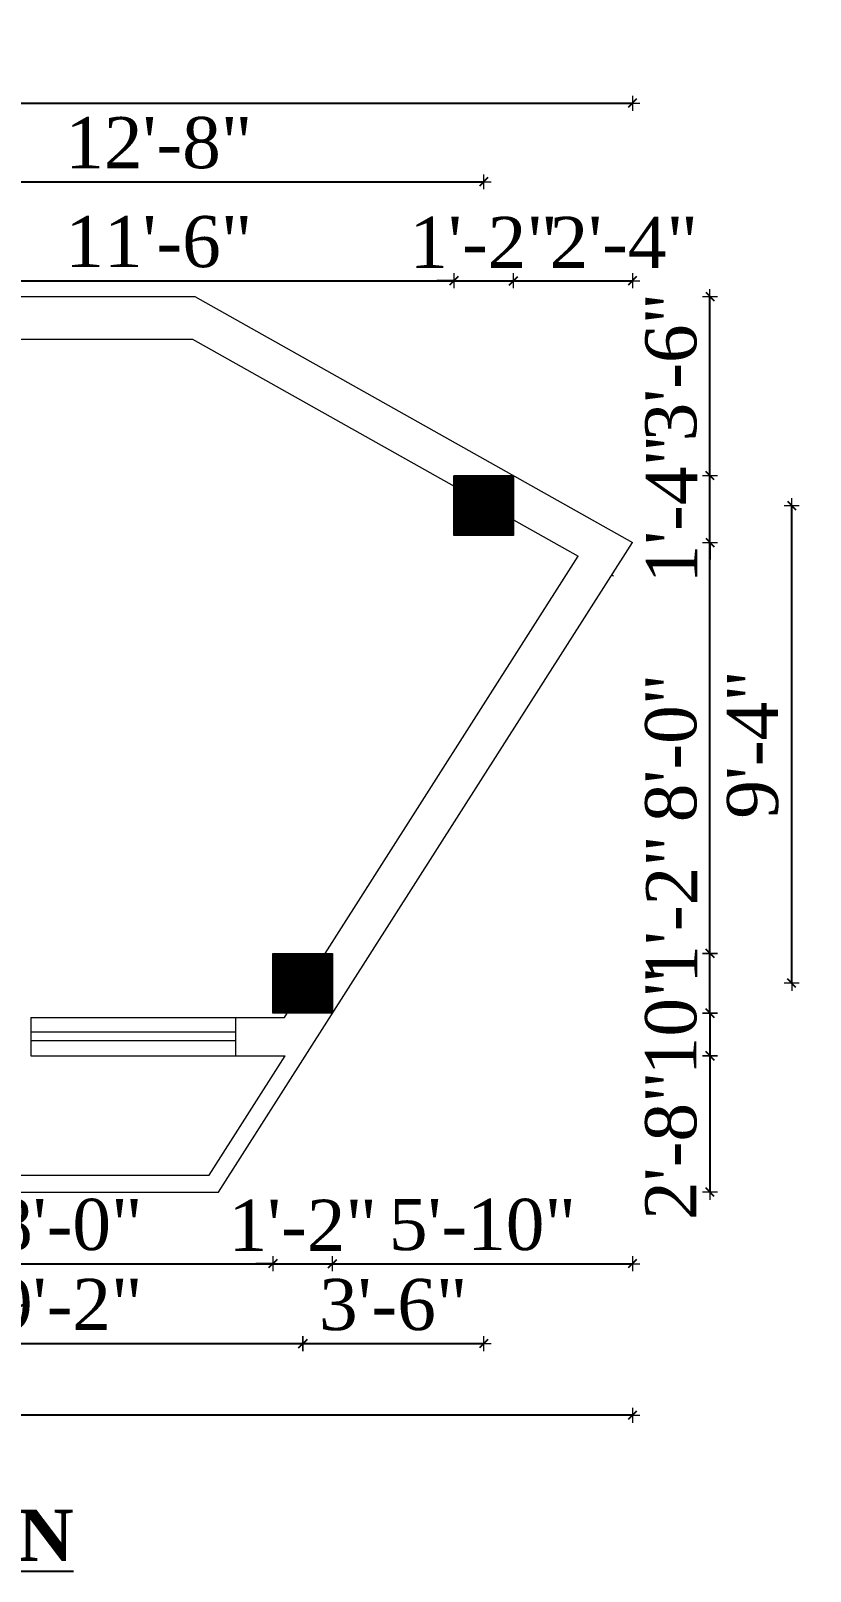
# Model space of a CAD drawing. Header units: inches. Extents: x 4069 to 291496, y -47643 to 12535.
# Drawn here: x 37820.7 to 38003.6, y 916.4 to 1277.6 of the extents above; entities that cross this region are included whole.
import ezdxf

# ---------------------------------------------------------------- set-up
doc = ezdxf.new("R2010")
doc.units = ezdxf.units.IN
doc.header["$LTSCALE"] = 5
doc.header["$MEASUREMENT"] = 0
doc.layers.add('A-WALL', color=7, linetype='Continuous', lineweight=9)
doc.layers.add('Dimension', color=7, linetype='Continuous', lineweight=18)
doc.layers.add('dim line', color=7, linetype='Continuous', lineweight=15, true_color=0xfab2b2)
doc.layers.add('TEXT', color=6, linetype='Continuous')
doc.styles.add('ordinary', font='times.ttf')
doc.dimstyles.new('Copy of 96', dxfattribs={"dimtxt": 7, "dimasz": 4, "dimexe": 0.5, "dimexo": 0.5, "dimgap": 3, "dimtad": 1, "dimdec": 1, "dimzin": 11, "dimdsep": 46, "dimlunit": 4, "dimtxsty": 'ordinary', "dimblk": 'OBLIQUE', "dimcen": 0.09, "dimse1": 1, "dimse2": 1, "dimclrt": 6, "dimazin": 0, "dimtfac": 1, "dimtdec": 1, "dimtix": 1, "dimtmove": 2, "dimatfit": 3, "dimldrblk": 'leader', "dimfxl": 0.5, "dimfxlon": 1, "dimtolj": 1, "dimtzin": 0, "dimarcsym": 0})
pattern_1 = [(45, (13235.84012, -442.42636), (-0.08838834765, 0.08838834765), [])]

# ---------------------------------------------------------------- blocks, each defined once
blk = doc.blocks.new('oblique')
at = {"color": 0, "lineweight": -2}
blk.add_line((0.25, 0.25), (-0.25, -0.25), dxfattribs=at)
at = {"layer": 'dim line', "lineweight": 9}
for p, q in [((-0.4375, 0), (0.4375, 0)), ((0, 0.4375), (0, -0.4375))]:
    blk.add_line(p, q, dxfattribs=at)
blk = doc.blocks.new('*D1693')
at = {"layer": 'A-WALL', "color": 0, "lineweight": -2, "ltscale": 5, "transparency": 16777216}
blk.add_line((37781.54, 988.54), (37877.54, 988.54), dxfattribs=at)
at = {"layer": 'Defpoints', "color": 0, "ltscale": 5, "transparency": 16777216}
for p in [(37781.54, 1047.29, -58.17), (37877.54, 1047.29), (37877.54, 988.54)]:
    blk.add_point(p, dxfattribs=at)
at = {"layer": 'A-WALL', "color": 0, "lineweight": -2, "ltscale": 5, "transparency": 16777216, "xscale": 4, "yscale": 4, "zscale": 4, "rotation": 180}
blk.add_blockref('oblique', (37781.54, 988.54), dxfattribs=at)
at = {"layer": 'A-WALL', "color": 0, "lineweight": -2, "ltscale": 5, "transparency": 16777216, "xscale": 4, "yscale": 4, "zscale": 4}
blk.add_blockref('oblique', (37877.54, 988.54), dxfattribs=at)
at = {"layer": 'A-WALL', "color": 6, "ltscale": 5, "transparency": 16777216, "insert": (37829.54, 997.64), "char_height": 12, "attachment_point": 5, "style": 'ordinary'}
blk.add_mtext('\\A1;8\'-0"', dxfattribs=at)
blk = doc.blocks.new('_OBLIQUE')
at = {"color": 0, "linetype": 'ByBlock'}
blk.add_line((-0.5, -0.5), (0.5, 0.5), dxfattribs=at)
blk = doc.blocks.new('leader')
at = {"layer": 'Dimension'}
for p, q in [((0, -4.328), (0, 4.328)), ((-4.424, 0), (4.424, 0))]:
    blk.add_line(p, q, dxfattribs=at)
blk = doc.blocks.new('*D1694')
at = {"layer": 'A-WALL', "color": 0, "lineweight": -2, "ltscale": 5, "transparency": 16777216}
for p, q in [((37877.54, 988.54), (37873.54, 988.54)), ((37877.54, 988.54), (37891.54, 988.54)), ((37891.54, 988.54), (37895.54, 988.54))]:
    blk.add_line(p, q, dxfattribs=at)
at = {"layer": 'Defpoints', "color": 0, "ltscale": 5, "transparency": 16777216}
for p in [(37877.54, 1047.29), (37891.54, 1047.29, -58.17), (37891.54, 988.54)]:
    blk.add_point(p, dxfattribs=at)
at = {"layer": 'A-WALL', "color": 0, "lineweight": -2, "ltscale": 5, "transparency": 16777216, "xscale": 4, "yscale": 4, "zscale": 4}
blk.add_blockref('oblique', (37877.54, 988.54), dxfattribs=at)
at = {"layer": 'A-WALL', "color": 0, "lineweight": -2, "ltscale": 5, "transparency": 16777216, "xscale": 4, "yscale": 4, "zscale": 4, "rotation": 180}
blk.add_blockref('oblique', (37891.54, 988.54), dxfattribs=at)
at = {"layer": 'A-WALL', "color": 6, "ltscale": 5, "transparency": 16777216, "insert": (37884.54, 997.54), "char_height": 12, "attachment_point": 5, "style": 'ordinary'}
blk.add_mtext('\\A1;1\'-2"', dxfattribs=at)
blk = doc.blocks.new('*D1696')
at = {"layer": 'A-WALL', "color": 0, "lineweight": -2, "ltscale": 5, "transparency": 16777216}
blk.add_line((37774.54, 969.79), (37884.54, 969.79), dxfattribs=at)
at = {"layer": 'Defpoints', "color": 0, "ltscale": 5, "transparency": 16777216}
for p in [(37774.54, 1054.29, -58.17), (37884.54, 1054.29, -58.17), (37884.54, 969.79)]:
    blk.add_point(p, dxfattribs=at)
at = {"layer": 'A-WALL', "color": 0, "lineweight": -2, "ltscale": 5, "transparency": 16777216, "xscale": 4, "yscale": 4, "zscale": 4, "rotation": 180}
blk.add_blockref('oblique', (37774.54, 969.79), dxfattribs=at)
at = {"layer": 'A-WALL', "color": 0, "lineweight": -2, "ltscale": 5, "transparency": 16777216, "xscale": 4, "yscale": 4, "zscale": 4}
blk.add_blockref('oblique', (37884.54, 969.79), dxfattribs=at)
at = {"layer": 'A-WALL', "color": 6, "ltscale": 5, "transparency": 16777216, "insert": (37829.54, 978.91), "char_height": 12, "attachment_point": 5, "style": 'ordinary'}
blk.add_mtext('\\A1;9\'-2"', dxfattribs=at)
blk = doc.blocks.new('*D1668')
at = {"layer": 'A-WALL', "color": 0, "lineweight": -2, "ltscale": 5, "transparency": 16777216}
blk.add_line((37961.88, 952.98), (37548.21, 952.98), dxfattribs=at)
at = {"layer": 'Defpoints', "color": 0, "ltscale": 5, "transparency": 16777216}
for p in [(37961.88, 1157.63, -58), (37548.21, 1047.29, -58.17), (37548.21, 952.98)]:
    blk.add_point(p, dxfattribs=at)
at = {"layer": 'A-WALL', "color": 0, "lineweight": -2, "ltscale": 5, "transparency": 16777216, "xscale": 4, "yscale": 4, "zscale": 4, "rotation": 180}
blk.add_blockref('oblique', (37548.21, 952.98), dxfattribs=at)
at = {"layer": 'A-WALL', "color": 0, "lineweight": -2, "ltscale": 5, "transparency": 16777216, "xscale": 4, "yscale": 4, "zscale": 4}
blk.add_blockref('oblique', (37961.88, 952.98), dxfattribs=at)
at = {"layer": 'A-WALL', "color": 6, "ltscale": 5, "transparency": 16777216, "insert": (37755.04, 962.08), "char_height": 12, "attachment_point": 5, "style": 'ordinary'}
blk.add_mtext('\\A1;34\'-6"', dxfattribs=at)
blk = doc.blocks.new('*D1670')
at = {"layer": 'A-WALL', "color": 0, "lineweight": -2, "ltscale": 5, "transparency": 16777216}
blk.add_line((37781.54, 1219), (37919.99, 1219), dxfattribs=at)
at = {"layer": 'Defpoints', "color": 0, "ltscale": 5, "transparency": 16777216}
for p in [(37919.99, 1219), (37781.54, 1173.29, -58.17), (37919.99, 1173.29, -58.17)]:
    blk.add_point(p, dxfattribs=at)
at = {"layer": 'A-WALL', "color": 0, "lineweight": -2, "ltscale": 5, "transparency": 16777216, "xscale": 4, "yscale": 4, "zscale": 4, "rotation": 180}
blk.add_blockref('oblique', (37781.54, 1219), dxfattribs=at)
at = {"layer": 'A-WALL', "color": 0, "lineweight": -2, "ltscale": 5, "transparency": 16777216, "xscale": 4, "yscale": 4, "zscale": 4}
blk.add_blockref('oblique', (37919.99, 1219), dxfattribs=at)
at = {"layer": 'A-WALL', "color": 6, "ltscale": 5, "transparency": 16777216, "insert": (37850.77, 1228.11), "char_height": 12, "attachment_point": 5, "style": 'ordinary'}
blk.add_mtext('\\A1;11\'-6"', dxfattribs=at)
blk = doc.blocks.new('*D1701')
at = {"layer": 'A-WALL', "color": 0, "lineweight": -2, "ltscale": 5, "transparency": 16777216}
for p, q in [((37919.99, 1219), (37915.99, 1219)), ((37919.99, 1219), (37933.99, 1219)), ((37933.99, 1219), (37937.99, 1219))]:
    blk.add_line(p, q, dxfattribs=at)
at = {"layer": 'Defpoints', "color": 0, "ltscale": 5, "transparency": 16777216}
for p in [(37933.99, 1219), (37919.99, 1173.29, -58.17), (37933.99, 1173.29, -58.17)]:
    blk.add_point(p, dxfattribs=at)
at = {"layer": 'A-WALL', "color": 0, "lineweight": -2, "ltscale": 5, "transparency": 16777216, "xscale": 4, "yscale": 4, "zscale": 4}
blk.add_blockref('oblique', (37919.99, 1219), dxfattribs=at)
at = {"layer": 'A-WALL', "color": 0, "lineweight": -2, "ltscale": 5, "transparency": 16777216, "xscale": 4, "yscale": 4, "zscale": 4, "rotation": 180}
blk.add_blockref('oblique', (37933.99, 1219), dxfattribs=at)
at = {"layer": 'A-WALL', "color": 6, "ltscale": 5, "transparency": 16777216, "insert": (37926.99, 1228), "char_height": 12, "attachment_point": 5, "style": 'ordinary'}
blk.add_mtext('\\A1;1\'-2"', dxfattribs=at)
blk = doc.blocks.new('*D1703')
at = {"layer": 'A-WALL', "color": 0, "lineweight": -2, "ltscale": 5, "transparency": 16777216}
blk.add_line((37774.54, 1242.2), (37926.99, 1242.2), dxfattribs=at)
at = {"layer": 'Defpoints', "color": 0, "ltscale": 5, "transparency": 16777216}
for p in [(37926.99, 1242.2), (37774.54, 1166.29, -58.17), (37926.99, 1166.29, -58.17)]:
    blk.add_point(p, dxfattribs=at)
at = {"layer": 'A-WALL', "color": 0, "lineweight": -2, "ltscale": 5, "transparency": 16777216, "xscale": 4, "yscale": 4, "zscale": 4, "rotation": 180}
blk.add_blockref('oblique', (37774.54, 1242.2), dxfattribs=at)
at = {"layer": 'A-WALL', "color": 0, "lineweight": -2, "ltscale": 5, "transparency": 16777216, "xscale": 4, "yscale": 4, "zscale": 4}
blk.add_blockref('oblique', (37926.99, 1242.2), dxfattribs=at)
at = {"layer": 'A-WALL', "color": 6, "ltscale": 5, "transparency": 16777216, "insert": (37850.77, 1251.3), "char_height": 12, "attachment_point": 5, "style": 'ordinary'}
blk.add_mtext('\\A1;12\'-8"', dxfattribs=at)
blk = doc.blocks.new('*D1672')
at = {"layer": 'A-WALL', "color": 0, "lineweight": -2, "ltscale": 5, "transparency": 16777216}
blk.add_line((37549.03, 1260.63), (37961.88, 1260.63), dxfattribs=at)
at = {"layer": 'Defpoints', "color": 0, "ltscale": 5, "transparency": 16777216}
for p in [(37961.88, 1260.63), (37549.03, 1173.29, -58.17), (37961.88, 1157.63, -58)]:
    blk.add_point(p, dxfattribs=at)
at = {"layer": 'A-WALL', "color": 0, "lineweight": -2, "ltscale": 5, "transparency": 16777216, "xscale": 4, "yscale": 4, "zscale": 4, "rotation": 180}
blk.add_blockref('oblique', (37549.03, 1260.63), dxfattribs=at)
at = {"layer": 'A-WALL', "color": 0, "lineweight": -2, "ltscale": 5, "transparency": 16777216, "xscale": 4, "yscale": 4, "zscale": 4}
blk.add_blockref('oblique', (37961.88, 1260.63), dxfattribs=at)
at = {"layer": 'A-WALL', "color": 6, "ltscale": 5, "transparency": 16777216, "insert": (37755.45, 1269.73), "char_height": 12, "attachment_point": 5, "style": 'ordinary'}
blk.add_mtext('\\A1;34\'-5"', dxfattribs=at)
blk = doc.blocks.new('*D1705')
at = {"layer": 'A-WALL', "color": 0, "lineweight": -2, "ltscale": 5, "transparency": 16777216}
blk.add_line((37933.99, 1219), (37961.88, 1219), dxfattribs=at)
at = {"layer": 'Defpoints', "color": 0, "ltscale": 5, "transparency": 16777216}
for p in [(37961.88, 1219), (37933.99, 1173.29, -58.17), (37961.88, 1157.63, -58.17)]:
    blk.add_point(p, dxfattribs=at)
at = {"layer": 'A-WALL', "color": 0, "lineweight": -2, "ltscale": 5, "transparency": 16777216, "xscale": 4, "yscale": 4, "zscale": 4, "rotation": 180}
blk.add_blockref('oblique', (37933.99, 1219), dxfattribs=at)
at = {"layer": 'A-WALL', "color": 0, "lineweight": -2, "ltscale": 5, "transparency": 16777216, "xscale": 4, "yscale": 4, "zscale": 4}
blk.add_blockref('oblique', (37961.88, 1219), dxfattribs=at)
at = {"layer": 'A-WALL', "color": 6, "ltscale": 5, "transparency": 16777216, "insert": (37959.87, 1228), "char_height": 12, "attachment_point": 5, "style": 'ordinary'}
blk.add_mtext('\\A1;2\'-4"', dxfattribs=at)
blk = doc.blocks.new('*D1706')
at = {"layer": 'A-WALL', "color": 0, "lineweight": -2, "ltscale": 5, "transparency": 16777216}
blk.add_line((37891.54, 988.54), (37961.88, 988.54), dxfattribs=at)
at = {"layer": 'Defpoints', "color": 0, "ltscale": 5, "transparency": 16777216}
for p in [(37961.88, 1157.63, -116.34), (37891.54, 1047.29, -58.17), (37961.88, 988.54)]:
    blk.add_point(p, dxfattribs=at)
at = {"layer": 'A-WALL', "color": 0, "lineweight": -2, "ltscale": 5, "transparency": 16777216, "xscale": 4, "yscale": 4, "zscale": 4, "rotation": 180}
blk.add_blockref('oblique', (37891.54, 988.54), dxfattribs=at)
at = {"layer": 'A-WALL', "color": 0, "lineweight": -2, "ltscale": 5, "transparency": 16777216, "xscale": 4, "yscale": 4, "zscale": 4}
blk.add_blockref('oblique', (37961.88, 988.54), dxfattribs=at)
at = {"layer": 'A-WALL', "color": 6, "ltscale": 5, "transparency": 16777216, "insert": (37926.71, 997.64), "char_height": 12, "attachment_point": 5, "style": 'ordinary'}
blk.add_mtext('\\A1;5\'-10"', dxfattribs=at)
blk = doc.blocks.new('*D1677')
at = {"layer": 'A-WALL', "color": 0, "lineweight": -2, "ltscale": 5, "transparency": 16777216}
blk.add_line((37980.09, 1047.29), (37980.09, 1061.29), dxfattribs=at)
at = {"layer": 'Defpoints', "color": 0, "ltscale": 5, "transparency": 16777216}
for p in [(37891.54, 1061.29, -58.17), (37980.09, 1061.29), (37891.54, 1047.29, -58.17)]:
    blk.add_point(p, dxfattribs=at)
at = {"layer": 'A-WALL', "color": 0, "lineweight": -2, "ltscale": 5, "transparency": 16777216, "xscale": 4, "yscale": 4, "zscale": 4}
for p, rotation in [((37980.09, 1061.29), 90), ((37980.09, 1047.29), 270)]:
    blk.add_blockref('oblique', p, dxfattribs=dict(at, rotation=rotation))
at = {"layer": 'A-WALL', "color": 6, "ltscale": 5, "transparency": 16777216, "insert": (37971.09, 1071.6), "char_height": 12, "attachment_point": 5, "rotation": 90, "style": 'ordinary'}
blk.add_mtext('\\A1;1\'-2"', dxfattribs=at)
blk = doc.blocks.new('*D1678')
at = {"layer": 'A-WALL', "color": 0, "lineweight": -2, "ltscale": 5, "transparency": 16777216}
blk.add_line((38021.25, 1037.29), (38021.25, 1215.29), dxfattribs=at)
at = {"layer": 'Defpoints', "color": 0, "ltscale": 5, "transparency": 16777216}
for p in [(37859.21, 1215.29, -58.17), (38021.25, 1215.29), (37885.16, 1037.29, -58.17)]:
    blk.add_point(p, dxfattribs=at)
at = {"layer": 'A-WALL', "color": 0, "lineweight": -2, "ltscale": 5, "transparency": 16777216, "xscale": 4, "yscale": 4, "zscale": 4}
for p, rotation in [((38021.25, 1215.29), 90), ((38021.25, 1037.29), 270)]:
    blk.add_blockref('oblique', p, dxfattribs=dict(at, rotation=rotation))
at = {"layer": 'A-WALL', "color": 6, "ltscale": 5, "transparency": 16777216, "insert": (38012.15, 1126.29), "char_height": 12, "attachment_point": 5, "rotation": 90, "style": 'ordinary'}
blk.add_mtext('\\A1;14\'-10"', dxfattribs=at)
blk = doc.blocks.new('*D1679')
at = {"layer": 'A-WALL', "color": 0, "lineweight": -2, "ltscale": 5, "transparency": 16777216}
blk.add_line((37980.09, 1061.29), (37980.09, 1157.63), dxfattribs=at)
at = {"layer": 'Defpoints', "color": 0, "ltscale": 5, "transparency": 16777216}
for p in [(37961.88, 1157.63, -116.34), (37980.09, 1157.63), (37891.54, 1061.29, -58.17)]:
    blk.add_point(p, dxfattribs=at)
at = {"layer": 'A-WALL', "color": 0, "lineweight": -2, "ltscale": 5, "transparency": 16777216, "xscale": 4, "yscale": 4, "zscale": 4}
for p, rotation in [((37980.09, 1157.63), 90), ((37980.09, 1061.29), 270)]:
    blk.add_blockref('oblique', p, dxfattribs=dict(at, rotation=rotation))
at = {"layer": 'A-WALL', "color": 6, "ltscale": 5, "transparency": 16777216, "insert": (37970.98, 1109.46), "char_height": 12, "attachment_point": 5, "rotation": 90, "style": 'ordinary'}
blk.add_mtext('\\A1;8\'-0"', dxfattribs=at)
blk = doc.blocks.new('*D1680')
at = {"layer": 'A-WALL', "color": 0, "lineweight": -2, "ltscale": 5, "transparency": 16777216}
for p, q in [((37980.09, 1173.29), (37980.09, 1177.29)), ((37980.09, 1157.63), (37980.09, 1173.29)), ((37980.09, 1157.63), (37980.09, 1153.63))]:
    blk.add_line(p, q, dxfattribs=at)
at = {"layer": 'Defpoints', "color": 0, "ltscale": 5, "transparency": 16777216}
for p in [(37933.99, 1173.29, -58.17), (37980.09, 1173.29), (37961.88, 1157.63, -116.34)]:
    blk.add_point(p, dxfattribs=at)
at = {"layer": 'A-WALL', "color": 0, "lineweight": -2, "ltscale": 5, "transparency": 16777216, "xscale": 4, "yscale": 4, "zscale": 4}
for p, rotation in [((37980.09, 1173.29), 270), ((37980.09, 1157.63), 90)]:
    blk.add_blockref('oblique', p, dxfattribs=dict(at, rotation=rotation))
at = {"layer": 'A-WALL', "color": 6, "ltscale": 5, "transparency": 16777216, "insert": (37971.09, 1165.46), "char_height": 12, "attachment_point": 5, "rotation": 90, "style": 'ordinary'}
blk.add_mtext('\\A1;1\'-4"', dxfattribs=at)
blk = doc.blocks.new('*D1681')
at = {"layer": 'A-WALL', "color": 0, "lineweight": -2, "ltscale": 5, "transparency": 16777216}
blk.add_line((37980.09, 1047.29), (37980.09, 1037.29), dxfattribs=at)
at = {"layer": 'Defpoints', "color": 0, "ltscale": 5, "transparency": 16777216}
for p in [(37891.54, 1047.29, -58.17), (37885.16, 1037.29, -58), (37980.09, 1037.29)]:
    blk.add_point(p, dxfattribs=at)
at = {"layer": 'A-WALL', "color": 0, "lineweight": -2, "ltscale": 5, "transparency": 16777216, "xscale": 4, "yscale": 4, "zscale": 4}
for p, rotation in [((37980.09, 1047.29), 90), ((37980.09, 1037.29), 270)]:
    blk.add_blockref('oblique', p, dxfattribs=dict(at, rotation=rotation))
at = {"layer": 'A-WALL', "color": 6, "ltscale": 5, "transparency": 16777216, "insert": (37970.98, 1045.48), "char_height": 12, "attachment_point": 5, "rotation": 90, "style": 'ordinary'}
blk.add_mtext('\\A1;10"', dxfattribs=at)
blk = doc.blocks.new('*D1683')
at = {"layer": 'A-WALL', "color": 0, "lineweight": -2, "ltscale": 5, "transparency": 16777216}
blk.add_line((37999.26, 1054.29), (37999.26, 1166.29), dxfattribs=at)
at = {"layer": 'Defpoints', "color": 0, "ltscale": 5, "transparency": 16777216}
for p in [(37926.99, 1166.29, -58.17), (37999.26, 1166.29), (37884.54, 1054.29, -58.17)]:
    blk.add_point(p, dxfattribs=at)
at = {"layer": 'A-WALL', "color": 0, "lineweight": -2, "ltscale": 5, "transparency": 16777216, "xscale": 4, "yscale": 4, "zscale": 4}
for p, rotation in [((37999.26, 1166.29), 90), ((37999.26, 1054.29), 270)]:
    blk.add_blockref('oblique', p, dxfattribs=dict(at, rotation=rotation))
at = {"layer": 'A-WALL', "color": 6, "ltscale": 5, "transparency": 16777216, "insert": (37990.14, 1110.29), "char_height": 12, "attachment_point": 5, "rotation": 90, "style": 'ordinary'}
blk.add_mtext('\\A1;9\'-4"', dxfattribs=at)
blk = doc.blocks.new('*D1684')
at = {"layer": 'A-WALL', "color": 0, "lineweight": -2, "ltscale": 5, "transparency": 16777216}
blk.add_line((37980.09, 1173.29), (37980.09, 1215.29), dxfattribs=at)
at = {"layer": 'Defpoints', "color": 0, "ltscale": 5, "transparency": 16777216}
for p in [(37859.21, 1215.29, -58.17), (37980.09, 1215.29), (37933.99, 1173.29, -58.17)]:
    blk.add_point(p, dxfattribs=at)
at = {"layer": 'A-WALL', "color": 0, "lineweight": -2, "ltscale": 5, "transparency": 16777216, "xscale": 4, "yscale": 4, "zscale": 4}
for p, rotation in [((37980.09, 1215.29), 90), ((37980.09, 1173.29), 270)]:
    blk.add_blockref('oblique', p, dxfattribs=dict(at, rotation=rotation))
at = {"layer": 'A-WALL', "color": 6, "ltscale": 5, "transparency": 16777216, "insert": (37970.98, 1198.76), "char_height": 12, "attachment_point": 5, "rotation": 90, "style": 'ordinary'}
blk.add_mtext('\\A1;3\'-6"', dxfattribs=at)
blk = doc.blocks.new('*D1709')
at = {"layer": 'A-WALL', "color": 0, "lineweight": -2, "ltscale": 5, "transparency": 16777216}
blk.add_line((37980.09, 1037.29), (37980.09, 1005.29), dxfattribs=at)
at = {"layer": 'Defpoints', "color": 0, "ltscale": 5, "transparency": 16777216}
for p in [(37885.16, 1037.29, -58), (37864.77, 1005.29, -58.17), (37980.09, 1005.29)]:
    blk.add_point(p, dxfattribs=at)
at = {"layer": 'A-WALL', "color": 0, "lineweight": -2, "ltscale": 5, "transparency": 16777216, "xscale": 4, "yscale": 4, "zscale": 4}
for p, rotation in [((37980.09, 1037.29), 90), ((37980.09, 1005.29), 270)]:
    blk.add_blockref('oblique', p, dxfattribs=dict(at, rotation=rotation))
at = {"layer": 'A-WALL', "color": 6, "ltscale": 5, "transparency": 16777216, "insert": (37970.98, 1016.21), "char_height": 12, "attachment_point": 5, "rotation": 90, "style": 'ordinary'}
blk.add_mtext('\\A1;2\'-8"', dxfattribs=at)
blk = doc.blocks.new('*D1685')
at = {"layer": 'A-WALL', "color": 0, "lineweight": -2, "ltscale": 5, "transparency": 16777216}
for p, q in [((38021.25, 1037.29), (38021.25, 1041.29)), ((38021.25, 1037.29), (38021.25, 1005.29)), ((38021.25, 1005.29), (38021.25, 1001.29))]:
    blk.add_line(p, q, dxfattribs=at)
at = {"layer": 'Defpoints', "color": 0, "ltscale": 5, "transparency": 16777216}
for p in [(37885.16, 1037.29, -58.17), (37864.77, 1005.29, -58), (38021.25, 1005.29)]:
    blk.add_point(p, dxfattribs=at)
at = {"layer": 'A-WALL', "color": 0, "lineweight": -2, "ltscale": 5, "transparency": 16777216, "xscale": 4, "yscale": 4, "zscale": 4}
for p, rotation in [((38021.25, 1037.29), 270), ((38021.25, 1005.29), 90)]:
    blk.add_blockref('oblique', p, dxfattribs=dict(at, rotation=rotation))
at = {"layer": 'A-WALL', "color": 6, "ltscale": 5, "transparency": 16777216, "insert": (38012.15, 1021.29), "char_height": 12, "attachment_point": 5, "rotation": 90, "style": 'ordinary'}
blk.add_mtext('\\A1;2\'-8"', dxfattribs=at)
blk = doc.blocks.new('*D1708')
at = {"layer": 'A-WALL', "color": 0, "lineweight": -2, "ltscale": 5, "transparency": 16777216}
blk.add_line((37884.54, 969.79), (37926.99, 969.79), dxfattribs=at)
at = {"layer": 'Defpoints', "color": 0, "ltscale": 5, "transparency": 16777216}
for p in [(37926.99, 1166.29, -58.17), (37884.54, 1054.29, -58.17), (37926.99, 969.79)]:
    blk.add_point(p, dxfattribs=at)
at = {"layer": 'A-WALL', "color": 0, "lineweight": -2, "ltscale": 5, "transparency": 16777216, "xscale": 4, "yscale": 4, "zscale": 4, "rotation": 180}
blk.add_blockref('oblique', (37884.54, 969.79), dxfattribs=at)
at = {"layer": 'A-WALL', "color": 0, "lineweight": -2, "ltscale": 5, "transparency": 16777216, "xscale": 4, "yscale": 4, "zscale": 4}
blk.add_blockref('oblique', (37926.99, 969.79), dxfattribs=at)
at = {"layer": 'A-WALL', "color": 6, "ltscale": 5, "transparency": 16777216, "insert": (37905.77, 978.89), "char_height": 12, "attachment_point": 5, "style": 'ordinary'}
blk.add_mtext('\\A1;3\'-6"', dxfattribs=at)

msp = doc.modelspace()

# ---------------------------------------------------------------- hatches: boundary and pattern name
at = {"layer": 'A-WALL', "ltscale": 5}
h = msp.add_hatch(dxfattribs=at)
h.set_pattern_fill('ANSI31', color=256)
h.set_pattern_definition(pattern_1)
h.paths.add_polyline_path([(37919.99288, 1159.29479), (37933.99288, 1159.29479), (37933.99288, 1173.29479), (37919.99288, 1173.29479)])
h = msp.add_hatch(dxfattribs=at)
h.set_pattern_fill('ANSI31', color=256)
h.set_pattern_definition(pattern_1)
h.paths.add_polyline_path([(37877.53925, 1061.29479), (37877.53925, 1047.29479), (37891.53925, 1047.29479), (37891.53925, 1061.29479)])

# ---------------------------------------------------------------- linework, layer by layer
for p, q in [((37549.30253, 1215.29479), (37859.21344, 1215.29479)), ((37859.21344, 1215.29479), (37961.8763, 1157.63402)), ((37558.23743, 1205.29479), (37858.63944, 1205.29479)), ((37858.63944, 1205.29479), (37920.03056, 1170.81436)), ((37933.99288, 1173.29479), (37919.99288, 1173.29479)), ((37933.99288, 1162.9724), (37949.17171, 1154.44718)), ((37864.76586, 1005.29479), (37961.8763, 1157.63402)), ((37889.79062, 1061.29479), (37949.17171, 1154.44718)), ((37957.03095, 1150.03303), (37957.469, 1149.787)), ((37820.7287, 1046.29479), (37880.2287, 1046.29479)), ((37820.7287, 1046.29479), (37820.7287, 1037.29479)), ((37868.7287, 1046.29479), (37868.7287, 1037.29479)), ((37880.2287, 1046.29479), (37880.86616, 1047.29479)), ((37868.7287, 1042.79479), (37820.7287, 1042.79479)), ((37868.7287, 1040.79479), (37820.7287, 1040.79479)), ((37820.7287, 1037.29479), (37880.42104, 1037.29479)), ((37862.57211, 1009.29479), (37880.42104, 1037.29479)), ((37551.95759, 1009.29479), (37862.57211, 1009.29479)), ((37547.93139, 1005.29479), (37864.76586, 1005.29479))]:
    msp.add_line(p, q, dxfattribs=at)
for points in [[(37919.99288, 1173.29479), (37933.99288, 1173.29479), (37933.99288, 1159.29479), (37919.99288, 1159.29479)], [(37877.53925, 1061.29479), (37891.53925, 1061.29479), (37891.53925, 1047.29479), (37877.53925, 1047.29479)]]:
    msp.add_lwpolyline(points, close=True, dxfattribs=at)

# ---------------------------------------------------------------- texts
at = {"layer": 'TEXT', "insert": (37731.57175, 918.65651, 58.16904), "char_height": 12, "width": 219.8150831, "attachment_point": 8, "rotation": 359.9996119, "style": 'ordinary'}
msp.add_mtext('{\\fTimes New Roman|b1|i0|c0|p18;\\LSECOND FLOOR PLAN}', dxfattribs=at)

# ---------------------------------------------------------------- dimensions: what is measured, and where the dimension line sits
at = {"layer": 'A-WALL', "ltscale": 5}
for base, p1, p2, picture, middle in [((37961.8763, 1260.62989, 58.16904), (37549.0283, 1173.29479), (37961.8763, 1157.63402, 0.16904), '*D1672', (37755.4523, 1269.73371, 58.16904)), ((37926.99288, 1242.19709, 58.16904), (37774.53925, 1166.29479), (37926.99288, 1166.29479), '*D1703', (37850.76607, 1251.30091, 58.16904)), ((37919.99288, 1219.00391, 58.16904), (37781.53925, 1173.29479), (37919.99288, 1173.29479), '*D1670', (37850.76607, 1228.10773, 58.16904)), ((37933.99288, 1219.00391, 58.16904), (37919.99288, 1173.29479), (37933.99288, 1173.29479), '*D1701', (37926.99288, 1228.00391, 58.16904)), ((37926.99288, 969.7854, 58.16904), (37884.53925, 1054.29479), (37926.99288, 1166.29479), '*D1708', (37905.76607, 978.88922, 58.16904)), ((37548.20562, 952.97814, 58.16904), (37961.8763, 1157.63402, 0.16904), (37548.20562, 1047.29479), '*D1668', (37755.04096, 962.08197, 58.16904)), ((37961.8763, 988.5382, 58.16904), (37891.53925, 1047.29479), (37961.8763, 1157.63402, -58.16904), '*D1706', (37926.70777, 997.64202, 58.16904)), ((37884.53925, 969.7854, 58.16904), (37774.53925, 1054.29479), (37884.53925, 1054.29479), '*D1696', (37829.53925, 978.90653, 58.16904)), ((37877.53925, 988.5382, 58.16904), (37781.53925, 1047.29479), (37877.53925, 1047.29479, 58.16904), '*D1693', (37829.53925, 997.64202, 58.16904)), ((37891.53925, 988.5382, 58.16904), (37877.53925, 1047.29479, 58.16904), (37891.53925, 1047.29479), '*D1694', (37884.53925, 997.5382, 58.16904))]:
    dim = msp.add_linear_dim(base=base, p1=p1, p2=p2, dimstyle='Copy of 96', override={"dimtxt": 12, "dimdec": 0, "dimblk": 'oblique', "dimtdec": 0, "dimarcsym": 1}, dxfattribs=at)
    dim.commit()
    dim.dimension.update_dxf_attribs({"geometry": picture, "text_midpoint": middle})
dim = msp.add_linear_dim(base=(37961.8763, 1219.00391, 58.16904), p1=(37933.99288, 1173.29479), p2=(37961.8763, 1157.63402), dimstyle='Copy of 96', override={"dimtxt": 12, "dimdec": 0, "dimblk": 'oblique', "dimtdec": 0, "dimarcsym": 1}, dxfattribs=at)
dim.commit()
dim.dimension.update_dxf_attribs({"geometry": '*D1705', "text_midpoint": (37959.8682, 1228.00391, 58.16904), "dimtype": 160})
for base, p1, p2, picture, middle in [((38021.25476, 1215.29479, 58.16904), (37885.16464, 1037.29479), (37859.21344, 1215.29479), '*D1678', (38012.15094, 1126.29479, 58.16904)), ((37980.08552, 1173.29479, 58.16904), (37961.8763, 1157.63402, -58.16904), (37933.99288, 1173.29479), '*D1680', (37971.08552, 1165.4644, 58.16904)), ((37999.26079, 1166.29479, 58.16904), (37884.53925, 1054.29479), (37926.99288, 1166.29479), '*D1683', (37990.13966, 1110.29479, 58.16904)), ((37980.08552, 1157.63402, 58.16904), (37891.53925, 1061.29479), (37961.8763, 1157.63402, -58.16904), '*D1679', (37970.9817, 1109.4644, 58.16904)), ((38021.25476, 1005.29479, 58.16904), (37885.16464, 1037.29479), (37864.76586, 1005.29479, 0.16904), '*D1685', (38012.15094, 1021.29479, 58.16904))]:
    dim = msp.add_linear_dim(base=base, p1=p1, p2=p2, angle=90, dimstyle='Copy of 96', override={"dimtxt": 12, "dimdec": 0, "dimblk": 'oblique', "dimtdec": 0, "dimarcsym": 1}, dxfattribs=at)
    dim.commit()
    dim.dimension.update_dxf_attribs({"geometry": picture, "text_midpoint": middle})
for base, p1, p2, picture, middle in [((37980.08552, 1215.29479, 58.16904), (37933.99288, 1173.29479), (37859.21344, 1215.29479), '*D1684', (37970.9817, 1198.7624, 58.16904)), ((37980.08552, 1061.29479, 58.16904), (37891.53925, 1047.29479), (37891.53925, 1061.29479), '*D1677', (37971.08552, 1071.59677, 58.16904)), ((37980.08552, 1037.29479, 58.16904), (37891.53925, 1047.29479), (37885.16464, 1037.29479, 0.16904), '*D1681', (37970.9817, 1045.48205, 58.16904)), ((37980.08552, 1005.29479, 58.16904), (37885.16464, 1037.29479, 0.16904), (37864.76586, 1005.29479), '*D1709', (37970.9817, 1016.20585, 58.16904))]:
    dim = msp.add_linear_dim(base=base, p1=p1, p2=p2, angle=90, dimstyle='Copy of 96', override={"dimtxt": 12, "dimdec": 0, "dimblk": 'oblique', "dimtdec": 0, "dimarcsym": 1}, dxfattribs=at)
    dim.commit()
    dim.dimension.update_dxf_attribs({"geometry": picture, "text_midpoint": middle, "dimtype": 160})

doc.saveas('drawing.dxf')
